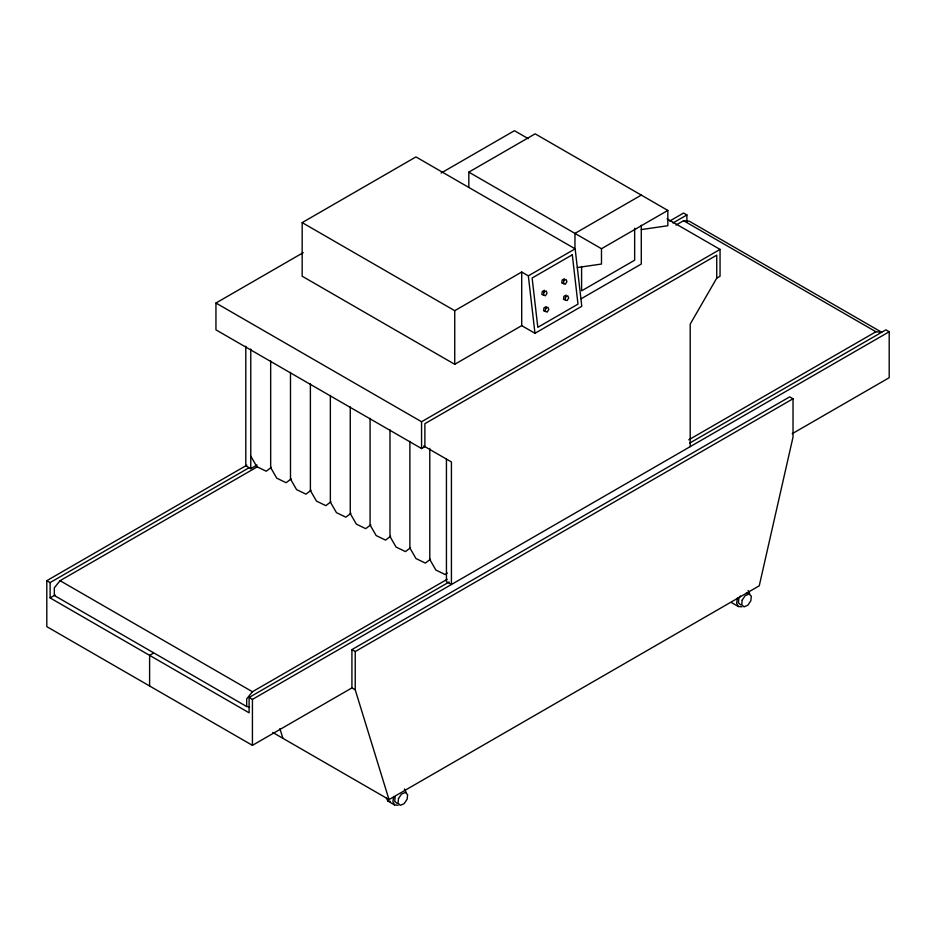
<?xml version="1.0" encoding="UTF-8"?>
<svg xmlns="http://www.w3.org/2000/svg" width="936" height="936" viewBox="0 0 936 936"><rect width="100%" height="100%" fill="white"/><g stroke="black" fill="none" stroke-linecap="round" stroke-linejoin="round"><path stroke-width="1.4" d="M395.179 796.618L394.7 801.263L397.039 803.38M393.728 796.513L392.909 801.625L394.594 804.96L398.163 805.241M737.451 598.069L736.62 603.182L738.305 606.516L741.874 606.809M303.217 252.65L215.947 303.03L215.947 329.846L421.563 448.555L424.885 446.647L424.885 423.669L716.742 255.165L716.742 278.144L690.206 324.102L690.206 446.647M740.388 595.963L738.89 598.186L738.41 602.819L740.75 604.937M257.365 466.771L60.068 580.683L54.323 587.831L54.323 595.483L246.683 706.54L249.549 706.797M447.197 579.29L252.427 691.739L246.683 698.888L246.683 706.54M271.311 467.333L266.245 471.229L256.85 466.678L250.766 456.113M291.213 478.822L286.135 482.719L276.752 478.167L270.668 467.602L270.668 360.957M311.033 490.265L305.967 494.161L296.572 489.61L290.488 479.045L290.488 372.411M330.935 501.755L325.868 505.651L316.473 501.099L310.389 490.534L310.389 383.889M350.906 513.291L345.84 517.187L336.445 512.635L330.361 502.059L330.361 395.425M370.808 524.78L365.742 528.676L356.347 524.125L350.263 513.548L350.263 406.914M390.628 536.223L385.562 540.119L376.167 535.567L370.083 524.991L370.083 418.357M410.53 547.712L405.464 551.608L396.068 547.057L389.984 536.48L389.984 429.846M430.431 559.201L425.365 563.098L415.97 558.546L409.886 547.97L409.886 441.336M447.291 573.031L445.255 574.587L435.872 570.036L429.788 559.459L429.788 448.449M302.176 222.616L415.958 156.92L575.149 248.836L581.782 306.271L534.971 333.298L521.703 325.646L454.732 364.303L302.176 276.225L302.176 222.616L454.732 310.693L521.703 272.025L528.337 275.851L534.971 333.298M441.078 173.055L514.437 130.701L528.313 138.715M468.831 187.446L468.831 172.13L535.158 133.836L667.824 210.424L667.824 225.74L641.289 229.577M641.289 195.109L574.961 233.403L574.961 248.719M528.337 275.851L575.149 248.836M468.831 172.13L601.485 248.719L667.824 210.424M544.448 290.254L542.248 291.529L541.862 294.489L543.828 295.051M564.35 278.764L562.15 280.039L561.764 283L563.729 283.561M351.924 687.913L351.924 649.607L789.703 396.864L793.026 398.771L793.026 437.077L759.248 585.819L389.002 799.578L355.235 689.82L351.924 687.913L252.427 745.348L46.8 626.64L46.8 580.683L246.823 465.204M669.649 221.083L683.572 213.045L686.895 214.952L686.895 221.914M46.8 580.683L50.111 582.59L248.871 467.848M672.961 222.99L686.895 214.952M245.794 346.168L245.794 465.789L250.766 468.667L257.084 465.016M675.991 225.085L683.572 220.697L689.317 221.212L881.677 332.268L875.932 331.753L683.572 220.697M546.203 306.575L544.003 307.85L543.617 310.81L545.583 311.372M566.105 295.086L563.905 296.361L563.519 299.321L565.484 299.883M50.111 582.59L50.111 597.917L55.177 594.992M581.221 298.724L641.289 264.046L641.289 225.272M215.947 303.03L421.563 421.75L720.053 249.421L720.053 276.225L716.742 278.144M153.41 653.164L149.608 655.352L149.608 685.994M688.756 439.826L875.932 331.753M50.111 597.917L249.105 712.799L249.105 697.484L449.128 582.005M689.657 443.126L885.889 329.846L889.2 331.753L889.2 377.711L792.219 433.707M249.105 697.484L252.427 699.391L889.2 331.753M351.924 649.607L355.235 651.526L793.026 398.771M577.301 267.532L601.485 264.046L601.485 248.719M386.275 797.788L387.96 801.134L390.335 801.321M667.075 218.825L720.053 249.421M731.671 602.69L738.305 606.516M423.704 445.957L451.421 461.963L451.421 584.509L446.437 581.642L446.437 459.085M60.068 580.683L252.427 691.739M272.774 732.467L389.002 799.578M387.96 801.134L394.594 804.96M746.448 592.827L748.004 594.243M748.11 590.534L749.806 593.88M404.399 788.978L406.095 792.312M279.887 728.582L282.883 738.305M634.655 228.337L634.655 260.208L581.595 290.85L581.595 266.432M521.703 272.025L521.703 325.646M454.732 310.693L454.732 364.303M421.563 421.75L421.563 448.555M355.235 651.526L355.235 689.82M252.427 699.391L252.427 745.348M250.766 349.034L250.766 468.667M398.49 798.537L398.022 803.17L400.351 805.299L404.13 803.661L407.137 799.227L407.616 794.594L405.276 792.476L401.497 794.102L398.49 798.537M742.201 600.093L741.733 604.738L744.062 606.856L747.841 605.218L750.847 600.795L751.327 596.15L748.987 594.032L745.208 595.659L742.201 600.093M543.886 292.207L543.5 295.168L545.477 295.729L547.069 293.108L546.097 290.932L543.886 292.207M545.641 308.529L545.255 311.489L547.221 312.051L548.824 309.43L547.852 307.254L545.641 308.529M563.788 280.718L563.402 283.678L565.367 284.24L566.97 281.619L565.999 279.443L563.788 280.718M565.543 297.04L565.157 300L567.122 300.561L568.725 297.94L567.742 295.764L565.543 297.04M572.294 254.803L532.128 278.004L537.814 327.319L577.992 304.13L572.294 254.803"/></g></svg>
